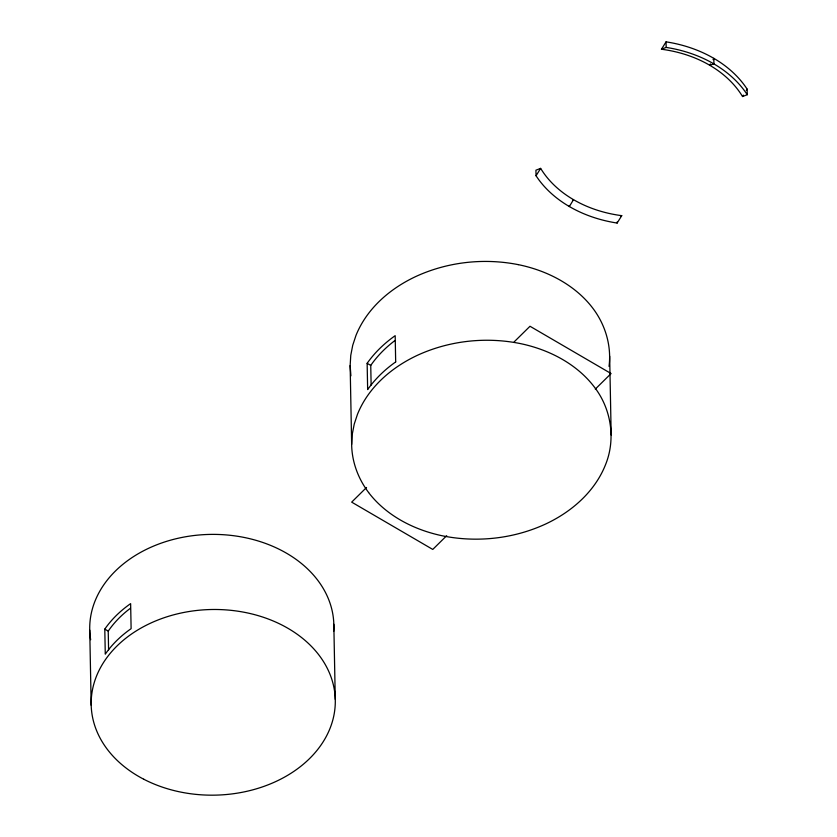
<?xml version="1.0" encoding="UTF-8"?>
<svg xmlns="http://www.w3.org/2000/svg" width="837" height="837" viewBox="0 0 837 837"><rect width="100%" height="100%" fill="white"/><g stroke="black" fill="none" stroke-linecap="round" stroke-linejoin="round"><path stroke-width="1.26" d="M368.615 492.522C358.194 478.722 351.864 461.804 351.655 444.437L350.148 365.612L350.766 355.369L352.722 345.294L355.934 335.543A136.389 103.715 -1.1 0 1 415.769 276.534C447.544 261.866 483.943 257.838 518.229 264.638M351.655 444.437L352.272 434.194L354.229 424.129L357.451 414.367A136.389 103.715 -1.1 0 1 417.286 355.359C449.061 340.69 485.46 336.662 519.746 343.463A124.441 94.623 -1.1 0 1 594.228 386.882C611.282 408.718 616.032 439.341 605.381 465.048A136.389 103.715 -1.1 0 1 545.546 524.056C513.772 538.725 477.372 542.753 443.087 535.952A124.441 94.623 -1.1 0 1 368.604 492.533M609.043 366.397C611.669 345.723 605.277 324.547 592.701 308.068A124.441 94.623 -1.1 0 0 518.239 264.628M710.467 63.947L709.692 65.234L713.94 63.926L713.835 58.36L713.061 59.647M536.046 175.76L540.65 168.373A111.007 84.411 -1.1 0 0 621.745 215.664L617.131 223.05A117.797 89.569 -1.1 0 1 536.046 175.76L535.931 170.193L540.65 168.373M666.064 41.85L661.45 49.237A111.007 84.411 -1.1 0 1 742.534 96.527L747.253 94.707L747.148 89.14A117.797 89.569 -1.1 0 0 666.064 41.85L666.168 47.416A117.797 89.569 -1.1 0 1 747.253 94.707M746.29 90.522L747.148 89.14M742.534 96.527L743.402 95.136M366.533 487.479L351.676 502.137L432.76 549.428L446.696 535.69M514.2 341.831L529.999 326.263L611.083 373.553L595.295 389.121M661.45 49.237L666.168 47.416M621.745 215.664L620.562 216.124M572.707 199.907L573.502 199.666L569.359 206.54L569.338 205.494M395.681 361.94L395.179 335.668A136.734 103.976 -1.1 0 0 367.15 363.31L370.749 365.413L371.126 385.114M104.792 629.11L105.274 654.147A122.076 92.834 -1.1 0 1 131.116 628.66L130.635 603.623A122.076 92.834 -1.1 0 0 104.792 629.11L108.224 631.119L108.59 649.889M350.148 365.612L350.902 375.855M617.11 222.004L617.131 223.05M609.66 356.154L611.177 434.978M367.14 363.31L367.652 389.582A136.734 103.976 -1.1 0 1 395.681 361.94M333.827 624.287L335.271 699.376M89.747 630.177L91.181 705.277M90.658 639.74A122.076 92.834 -1.1 0 1 207.607 534.477A122.076 92.834 -1.1 0 1 333.67 631.443M108.224 631.119A117.797 89.569 -1.1 0 1 130.216 608.405M370.749 365.413A131.932 100.314 -1.1 0 1 394.625 340.785M143.755 779.226A122.076 92.834 -1.1 0 0 334.894 708.929A122.076 92.834 -1.1 0 0 161.039 618.825A122.076 92.834 -1.1 0 0 143.755 779.226"/></g></svg>
